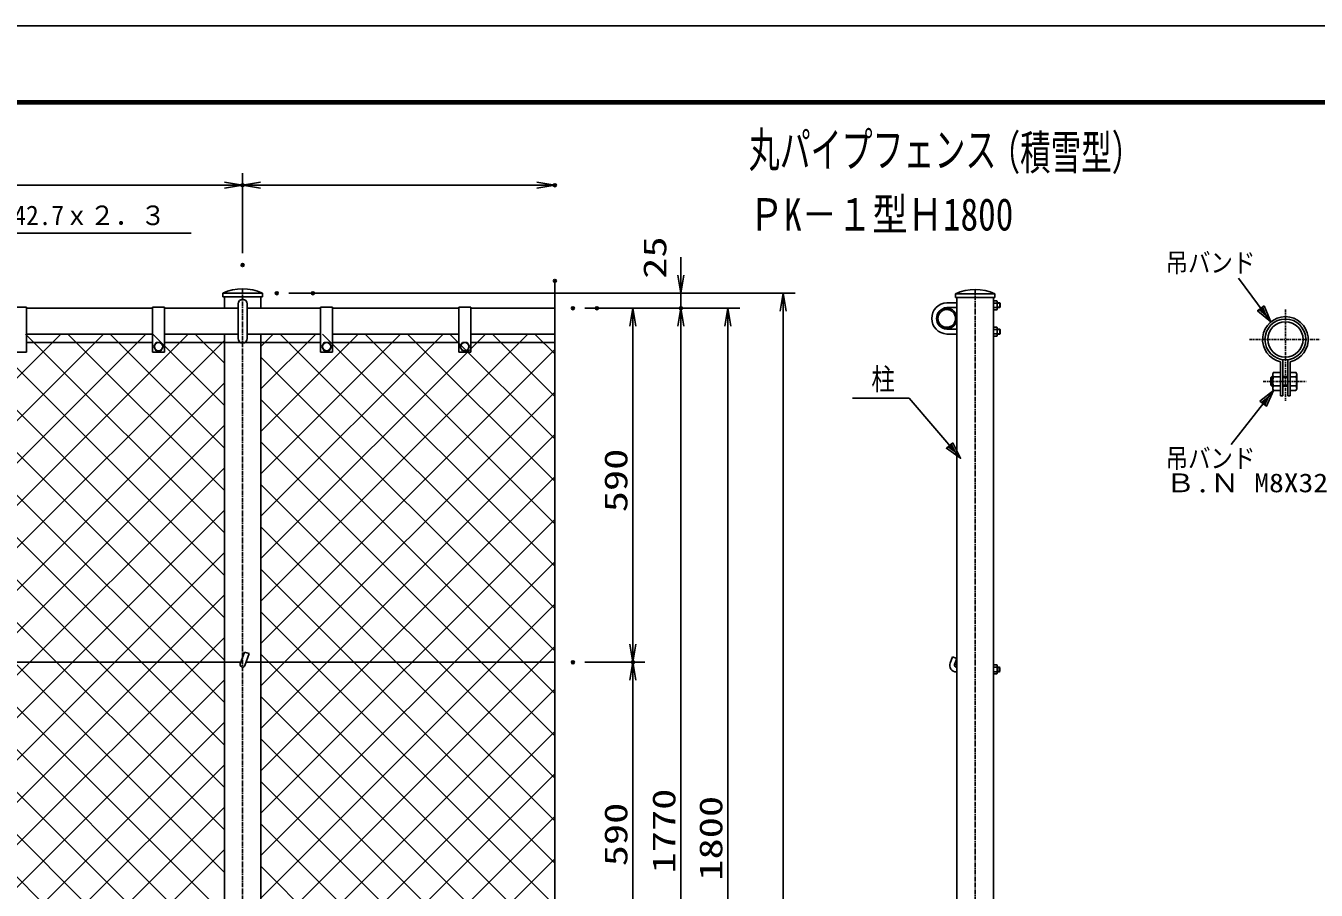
# Model space of a CAD drawing. Units: millimetres, scale not verified. Extents: x -2970 to 2970, y -2100 to 2100.
# Drawn here: x -1256 to 893, y 659 to 2100 of the extents above; entities that cross this region are included whole.
import ezdxf
from ezdxf.enums import TextEntityAlignment as Align

# ---------------------------------------------------------------- set-up
doc = ezdxf.new("R2010")
doc.units = ezdxf.units.MM
doc.header["$LTSCALE"] = 10
doc.header["$PDMODE"] = 32
doc.header["$PDSIZE"] = 5
doc.linetypes.add('USER1', pattern=[1.125, 0.75, -0.125, 0.125, -0.125])
doc.linetypes.add('USER3', pattern=[1.01, 0.5, -0.25, 0.01, -0.25])
doc.layers.add('0-0_10', color=4, linetype='Continuous')
doc.layers.add('0-5_DEFPOINTS', color=7, linetype='Continuous')
for name, color, linetype, lineweight in [('0-1_1', 7, 'Continuous', 25), ('0-2_0', 7, 'Continuous', 25), ('0-3_2', 7, 'Continuous', 25), ('0-4_EXTCNT-L', 2, 'Continuous', 25), ('0-6_WAKU', 7, 'Continuous', 25)]:
    doc.layers.add(name, color=color, linetype=linetype, lineweight=lineweight)
doc.styles.add('ＭＳ ゴシック', font='')
doc.styles.get('ＭＳ ゴシック').set_extended_font_data('MS Gothic')

# ---------------------------------------------------------------- blocks, each defined once
blk = doc.blocks.new('C61')
at = {"layer": '0-1_1', "color": 4}
for points in [[(14698.2, 37722.4), (15824.6, 38972.4), (20269.6, 38972.4)], [(14911.6, 37907), (14791.9, 37826.4), (14859.6, 37953.9)]]:
    blk.add_lwpolyline(points, dxfattribs=at)
blk.add_lwpolyline([(14937.6, 37883.6), (14698.2, 37722.4), (14833.6, 37977.3)], close=True, dxfattribs=at)
blk = doc.blocks.new('DARROWS')
at = {"layer": '0-2_0', "color": 2}
blk.add_line((0, 0), (-9.991, 0), dxfattribs=at)
blk.add_lwpolyline([(-10, -1.667), (0, 0), (-10, 1.667)], dxfattribs=at)
blk = doc.blocks.new('C60')
at = {"layer": '0-1_1', "color": 4}
blk.add_line((34816.5, 35106.8), (34824.6, 35099.4), dxfattribs=at)
blk = doc.blocks.new('X79')
at = {"layer": '0-2_0', "color": 4}
for p, q in [((14605.3, 25211.9), (25398.1, 36004.7)), ((14605.3, 24504.8), (25999.3, 35898.8)), ((18719.5, 30033.2), (24691, 36004.7)), ((25999.3, 31276.4), (21271, 36004.7)), ((21719.7, 33740.5), (23983.9, 36004.7)), ((21719.7, 34447.6), (23276.8, 36004.7)), ((25999.3, 31983.5), (21978.1, 36004.7)), ((25999.3, 32690.6), (22685.2, 36004.7)), ((25999.3, 33397.7), (23392.3, 36004.7)), ((25999.3, 34104.8), (24099.4, 36004.7)), ((25999.3, 34811.9), (24806.5, 36004.7)), ((25999.3, 35519), (25513.6, 36004.7)), ((25999.3, 24205.3), (14605.3, 35599.3)), ((14605.3, 23797.7), (25999.3, 35191.7)), ((25999.3, 23498.2), (14605.3, 34892.2)), ((25999.3, 30569.3), (21719.7, 34848.9)), ((14605.3, 23090.6), (25999.3, 34484.6)), ((25999.3, 29862.2), (21719.7, 34141.8)), ((14605.3, 22383.4), (25999.3, 33777.4)), ((25999.3, 29155.1), (21719.7, 33434.7)), ((25999.3, 24912.4), (17646.8, 33264.9)), ((25999.3, 25619.5), (18353.9, 33264.9)), ((25999.3, 26326.6), (19061, 33264.9)), ((25999.3, 27033.7), (19768.1, 33264.9)), ((25999.3, 27740.8), (20475.2, 33264.9)), ((25999.3, 28448), (21182.3, 33264.9)), ((14605.3, 21676.3), (25999.3, 33070.3)), ((14605.3, 20969.2), (25999.3, 32363.2)), ((14605.3, 20262.1), (25999.3, 31656.1)), ((14605.3, 19555), (25999.3, 30949)), ((14832, 19074.7), (25999.3, 30241.9)), ((15539.1, 19074.7), (25999.3, 29534.8)), ((16246.2, 19074.7), (25999.3, 28827.7)), ((16953.4, 19074.7), (25999.3, 28120.6)), ((17660.5, 19074.7), (25999.3, 27413.5))]:
    blk.add_line(p, q, dxfattribs=at)
blk = doc.blocks.new('X80')
at = {"layer": '0-2_0', "color": 4}
for p, q in [((26605.3, 31555), (31054.9, 36004.7)), ((26605.3, 32262.1), (30347.8, 36004.7)), ((26605.3, 32969.2), (29640.7, 36004.7)), ((26605.3, 33676.3), (28933.6, 36004.7)), ((26605.3, 34383.4), (28226.5, 36004.7)), ((26605.3, 35090.6), (27519.4, 36004.7)), ((26605.3, 35797.7), (26812.3, 36004.7)), ((31502.3, 31430.2), (26927.8, 36004.7)), ((31502.3, 32137.3), (27634.9, 36004.7)), ((31502.3, 32844.4), (28342, 36004.7)), ((31502.3, 33551.6), (29049.1, 36004.7)), ((31502.3, 34258.7), (29756.3, 36004.7)), ((31502.3, 34965.8), (30463.4, 36004.7)), ((31502.3, 35672.9), (31170.5, 36004.7)), ((26605.3, 30847.9), (31502.3, 35744.9)), ((31502.3, 30723.1), (26605.3, 35620.1)), ((26605.3, 30140.8), (31502.3, 35037.8)), ((31502.3, 30016), (26605.3, 34913)), ((26605.3, 29433.7), (31502.3, 34330.7)), ((31502.3, 29308.9), (26605.3, 34205.9)), ((26605.3, 28726.6), (31502.3, 33623.6)), ((31502.3, 28601.8), (26605.3, 33498.8)), ((26605.3, 28019.5), (31502.3, 32916.5)), ((31502.3, 27894.7), (26605.3, 32791.7)), ((26605.3, 27312.4), (31502.3, 32209.4)), ((31502.3, 27187.6), (26605.3, 32084.6)), ((26605.3, 26605.3), (31502.3, 31502.3)), ((31502.3, 26480.5), (26605.3, 31377.5)), ((26605.3, 25898.2), (31502.3, 30795.2)), ((31502.3, 25773.4), (26605.3, 30670.4)), ((26605.3, 25191.1), (31502.3, 30088.1)), ((31502.3, 25066.3), (26605.3, 29963.3)), ((26605.3, 24483.9), (31502.3, 29380.9)), ((31502.3, 24359.2), (26605.3, 29256.2)), ((26605.3, 23776.8), (31502.3, 28673.8)), ((31502.3, 23652.1), (26605.3, 28549.1)), ((26605.3, 23069.7), (31502.3, 27966.7)), ((31502.3, 22945), (26605.3, 27842)), ((26605.3, 22362.6), (31502.3, 27259.6)), ((31502.3, 22237.8), (26605.3, 27134.8))]:
    blk.add_line(p, q, dxfattribs=at)
blk = doc.blocks.new('C93')
at = {"layer": '0-1_1', "color": 4}
blk.add_line((22168.3, 18875.2), (21625.2, 19599.4), dxfattribs=at)
blk.add_lwpolyline([(22056.3, 19141.2), (22168.3, 18875.2), (21944.3, 19057.2)], close=True, dxfattribs=at)
blk.add_lwpolyline([(22028.3, 19120.2), (22084.3, 18987.2), (21972.3, 19078.2)], dxfattribs=at)
blk = doc.blocks.new('C99')
at = {"layer": '0-1_1', "color": 4}
blk.add_line((38624.6, 14842.3), (37922.4, 13942.2), dxfattribs=at)
blk.add_lwpolyline([(38397.2, 14664.6), (38624.6, 14842.3), (38507.6, 14578.4)], close=True, dxfattribs=at)
blk.add_lwpolyline([(38424.8, 14643), (38538.5, 14731.9), (38480, 14600)], dxfattribs=at)

msp = doc.modelspace()

# ---------------------------------------------------------------- linework, layer by layer
at = {"layer": '0-1_1', "color": 2}
for p, q in [((-164.5, 1684.25), (-164.5, 1714.25)), ((-164.5, 1654.25), (-164.5, 1629.25)), ((-164.5, 1599.25), (-164.5, -110.75)), ((-164.5, 1599.25), (-164.5, 1569.25)), ((-86.4, 1599.25), (-86.4, -140.75))]:
    msp.add_line(p, q, dxfattribs=at)
at = {"layer": '0-1_1', "color": 4, "linetype": 'USER1'}
for p, q in [((-894.5, 1662.25), (-894.5, -530.75)), ((325.5, 1661.25), (325.5, -530.75))]:
    msp.add_line(p, q, dxfattribs=at)
at = {"layer": '0-1_1', "color": 4}
for p, q in [((-374.5, 1674.79), (-374.5, 121.11)), ((362.26, 1637.65), (367.26, 1637.65)), ((362.26, 1630.85), (367.26, 1630.85)), ((362.26, 1593.65), (367.26, 1593.65)), ((362.26, 1586.85), (367.26, 1586.85)), ((818.11, 1513.72), (821.11, 1513.72)), ((838.11, 1513.72), (846.11, 1513.72)), ((821.11, 1500.92), (818.11, 1500.92)), ((846.11, 1500.92), (838.11, 1500.92)), ((366.3, 1030.65), (362.3, 1030.65)), ((366.3, 1023.85), (362.3, 1023.85))]:
    msp.add_line(p, q, dxfattribs=at)
at = {"layer": '0-1_1'}
for p, q in [((-861.5, 1654.25), (-927.5, 1654.25)), ((-927.5, 1654.25), (-927.5, 1648.25)), ((-861.5, 1648.25), (-927.5, 1648.25)), ((-924.8, 1648.25), (-924.8, 1629.25)), ((-902, 1636.63), (-902, 1578.75)), ((-887, 1636.63), (-887, 1578.75)), ((-864.2, 1648.25), (-864.2, 1629.25)), ((-861.5, 1654.25), (-861.5, 1648.25)), ((295.16, 1638.25), (278.16, 1638.25)), ((292.5, 1653.25), (358.5, 1653.25)), ((292.5, 1653.25), (292.5, 1647.25)), ((292.5, 1647.25), (358.5, 1647.25)), ((361.68, 1641.75), (355.76, 1641.75)), ((355.76, 1638), (361.68, 1638)), ((358.5, 1653.25), (358.5, 1647.25)), ((362.26, 1640.5), (361.68, 1641.75)), ((362.26, 1638.25), (366.66, 1638.25)), ((366.66, 1638.25), (366.66, 1630.25)), ((366.66, 1638.25), (367.26, 1637.65)), ((367.26, 1637.65), (367.26, 1630.85)), ((-1254.5, 1631.25), (-1274.5, 1631.25)), ((-1254.5, 1631.25), (-1254.5, 1556.25)), ((-1044.5, 1629.25), (-1254.5, 1629.25)), ((-1044.5, 1631.25), (-1044.5, 1556.25)), ((-1024.5, 1631.25), (-1044.5, 1631.25)), ((-1024.5, 1631.25), (-1024.5, 1556.25)), ((-902, 1629.25), (-1024.5, 1629.25)), ((-764.5, 1629.25), (-887, 1629.25)), ((-764.5, 1631.25), (-764.5, 1556.25)), ((-764.5, 1631.25), (-744.5, 1631.25)), ((-744.5, 1631.25), (-744.5, 1556.25)), ((-534.5, 1629.25), (-744.5, 1629.25)), ((-534.5, 1631.25), (-534.5, 1556.25)), ((-534.5, 1631.25), (-514.5, 1631.25)), ((-514.5, 1631.25), (-514.5, 1556.25)), ((-374.5, 1629.25), (-514.5, 1629.25)), ((295.16, 1630.25), (278.16, 1630.25)), ((355.76, 1630.5), (361.68, 1630.5)), ((362.26, 1630.25), (366.66, 1630.25)), ((367.26, 1630.85), (366.66, 1630.25)), ((295.16, 1594.25), (278.16, 1594.25)), ((361.68, 1597.75), (355.76, 1597.75)), ((355.76, 1594), (361.68, 1594)), ((362.26, 1596.5), (361.68, 1597.75)), ((362.26, 1594.25), (366.66, 1594.25)), ((366.66, 1594.25), (366.66, 1586.25)), ((366.66, 1594.25), (367.26, 1593.65)), ((367.26, 1593.65), (367.26, 1586.85)), ((-1044.5, 1586.25), (-1254.5, 1586.25)), ((-1044.5, 1572.25), (-1254.5, 1572.25)), ((-902, 1586.25), (-1024.5, 1586.25)), ((-924.8, 1572.25), (-1024.5, 1572.25)), ((-924.8, 1586.25), (-924.8, -106.75)), ((-764.5, 1572.25), (-924.8, 1572.25)), ((-764.5, 1586.25), (-887, 1586.25)), ((-864.2, 1586.25), (-864.2, -106.75)), ((-534.5, 1586.25), (-744.5, 1586.25)), ((-534.5, 1572.25), (-744.5, 1572.25)), ((-374.5, 1586.25), (-514.5, 1586.25)), ((-374.5, 1572.25), (-514.5, 1572.25)), ((295.16, 1586.25), (278.16, 1586.25)), ((355.76, 1586.5), (361.68, 1586.5)), ((362.26, 1586.25), (366.66, 1586.25)), ((366.66, 1586.25), (367.26, 1586.85)), ((-1254.5, 1556.25), (-1274.5, 1556.25)), ((-1024.5, 1556.25), (-1044.5, 1556.25)), ((-764.5, 1556.25), (-744.5, 1556.25)), ((-534.5, 1556.25), (-514.5, 1556.25)), ((838.11, 1543.56), (838.11, 1483.32)), ((846.11, 1543.56), (846.11, 1483.32)), ((850.11, 1540.17), (850.11, 1483.32)), ((818.11, 1513.72), (818.11, 1500.92)), ((821.11, 1515.32), (819.71, 1515.32)), ((834.11, 1514.81), (822.26, 1514.81)), ((834.11, 1492.32), (834.11, 1522.32)), ((846.11, 1515.32), (838.11, 1515.32)), ((846.11, 1515.32), (846.11, 1499.32)), ((850.11, 1514.82), (859.9, 1514.82)), ((861.11, 1519.66), (861.11, 1494.98)), ((821.11, 1494.82), (822.26, 1492.32)), ((834.11, 1499.83), (822.26, 1499.83)), ((822.26, 1492.32), (834.11, 1492.32)), ((838.11, 1499.32), (846.11, 1499.32)), ((850.11, 1483.32), (846.11, 1483.32)), ((859.9, 1499.82), (850.11, 1499.82)), ((859.57, 1492.32), (850.11, 1492.32)), ((861.11, 1494.98), (859.57, 1492.32)), ((-898.26, 1036.62), (-891.08, 1056.35)), ((-891.08, 1056.35), (-883.56, 1053.61)), ((-890.74, 1033.88), (-883.56, 1053.61)), ((-924.8, 1039.25), (-2088.79, 1039.25)), ((-897.3, 1039.25), (-924.8, 1039.25)), ((-374.5, 1039.25), (-888.79, 1039.25)), ((283.74, 1038.01), (287.48, 1048.29)), ((287.48, 1048.29), (295, 1045.56)), ((291.26, 1035.27), (295, 1045.56)), ((362.3, 1033.5), (362.3, 1021)), ((294.07, 1031.25), (295.2, 1031.25)), ((294.07, 1023.25), (295.2, 1023.25)), ((355.8, 1030.99), (361.72, 1030.99)), ((355.8, 1023.5), (361.72, 1023.5)), ((361.72, 1019.75), (355.8, 1019.75)), ((362.3, 1021), (361.72, 1019.75)), ((365.7, 1031.25), (362.3, 1031.25)), ((365.7, 1023.25), (362.3, 1023.25)), ((365.7, 1031.25), (365.7, 1023.25)), ((366.3, 1030.65), (365.7, 1031.25)), ((366.3, 1023.85), (365.7, 1023.25)), ((366.3, 1030.65), (366.3, 1023.85))]:
    msp.add_line(p, q, dxfattribs=at)
at = {"layer": '0-1_1', "color": 1}
for p, q in [((-817.5, 1654.25), (-144.5, 1654.25)), ((-324.5, 1629.25), (-144.5, 1629.25)), ((-284.5, 1629.25), (-144.5, 1629.25)), ((-284.5, 1629.25), (-66.4, 1629.25))]:
    msp.add_line(p, q, dxfattribs=at)
at = {"layer": '0-1_1', "color": 4, "linetype": 'USER3'}
for p, q in [((842.11, 1627.32), (842.11, 1475.01)), ((782.11, 1577.32), (902.11, 1577.32)), ((805.23, 1507.32), (876.83, 1507.32))]:
    msp.add_line(p, q, dxfattribs=at)
at = {"layer": '0-1_1'}
for points in [[(295.2, 1647.25), (295.2, -170.75), (295.2, -530.75)], [(362.26, 1640.5), (362.26, 1628), (361.68, 1626.75), (355.76, 1626.75)], [(355.8, 1647.25), (355.8, -170.75), (355.8, -530.75)], [(362.26, 1596.5), (362.26, 1584), (361.68, 1582.75), (355.76, 1582.75)], [(834.11, 1540.17), (834.11, 1483.32), (838.11, 1483.32)], [(819.71, 1499.32), (819.71, 1515.32), (818.11, 1513.72)], [(821.11, 1494.82), (821.11, 1519.82), (822.26, 1522.32), (834.11, 1522.32)], [(850.11, 1522.32), (859.57, 1522.32), (861.11, 1519.66)], [(818.11, 1500.92), (819.71, 1499.32), (821.11, 1499.32)], [(362.3, 1033.5), (361.72, 1034.75), (355.8, 1034.75)]]:
    msp.add_lwpolyline(points, dxfattribs=at)
at = {"layer": '0-1_1', "color": 4}
for points in [[(301.2, 1379.21), (215.5, 1479.25), (121, 1479.25)], [(285.64, 1402.75), (292.09, 1389.85), (280.32, 1398.2)]]:
    msp.add_lwpolyline(points, dxfattribs=at)
msp.add_lwpolyline([(288.3, 1405.03), (301.2, 1379.21), (277.66, 1395.92)], close=True, dxfattribs=at)
at = {"layer": '0-1_1'}
for centre, radius in [((278.16, 1612.25), 17), ((278.16, 1612.25), 14.7), ((842.11, 1577.32), 34), ((842.11, 1577.32), 29.4), ((293.2, 1034.25), 2)]:
    msp.add_circle(centre, radius, dxfattribs=at)
for centre, radius, start, end in [((-894.5, 1636.63), 7.5, 0, 180), ((279.16, 1612.25), 26, 92.20422, 267.79578), ((349.81, 1634.25), 12.45, 342.48083, 17.5195), ((356.55, 1640.5), 5.71, 334.0202, 0), ((279.16, 1612.25), 18, 93.18472, 266.81528), ((356.55, 1628), 5.71, 0, 25.97979), ((842.11, 1577.32), 38, 282.15329, 257.84705), ((349.81, 1590.25), 12.45, 342.48083, 17.5195), ((356.55, 1596.5), 5.71, 334.0202, 0), ((-894.5, 1578.75), 7.5, 180, 0), ((356.55, 1584), 5.71, 0, 25.97979), ((832.53, 1519.82), 11.43, 179.99992, 205.98035), ((846, 1507.32), 24.9, 162.48149, 197.51962), ((837.34, 1522.99), 24, 340.09109, 352.02023), ((837.11, 1507.32), 24, 341.79004, 18.20996), ((832.53, 1494.82), 11.43, 154.02034, 179.99992), ((837.34, 1491.65), 24, 7.97977, 19.9089), ((-894.5, 1035.25), 4, 159.99965, 339.99972), ((294.07, 1034.25), 11, 160.00017, 270), ((294.07, 1034.25), 3, 160.00017, 270), ((356.58, 1033.5), 5.71, 334.0199, 0), ((349.85, 1027.25), 12.45, 342.48373, 17.51709), ((356.58, 1021), 5.71, 0, 25.9799)]:
    msp.add_arc(centre, radius, start, end, dxfattribs=at)
at = {"layer": '0-3_2'}
for p, q in [((-1038.5, 1572.18), (-1042.5, 1565.25)), ((-1030.5, 1572.18), (-1038.5, 1572.18)), ((-1026.5, 1565.25), (-1030.5, 1572.18)), ((-532.5, 1565.25), (-528.5, 1572.18)), ((-528.5, 1572.18), (-520.5, 1572.18)), ((-520.5, 1572.18), (-516.5, 1565.25)), ((-1042.5, 1565.25), (-1038.5, 1558.32)), ((-1038.5, 1558.32), (-1030.5, 1558.32)), ((-1030.5, 1558.32), (-1026.5, 1565.25)), ((-528.5, 1558.32), (-532.5, 1565.25)), ((-520.5, 1558.32), (-528.5, 1558.32)), ((-516.5, 1565.25), (-520.5, 1558.32))]:
    msp.add_line(p, q, dxfattribs=at)
msp.add_lwpolyline([(-762.5, 1565.25), (-758.5, 1572.18), (-750.5, 1572.18), (-746.5, 1565.25), (-750.5, 1558.32), (-758.5, 1558.32)], close=True, dxfattribs=at)
for centre in [(-1034.5, 1565.25), (-754.5, 1565.25), (-524.5, 1565.25)]:
    msp.add_circle(centre, 6.93, dxfattribs=at)
at = {"layer": '0-4_EXTCNT-L', "color": 1}
for p, q in [((-894.5, 1721.25), (-894.5, 1854.25)), ((-894.5, 1721.25), (-894.5, 1854.25)), ((-757.5, 1654.25), (25.72, 1654.25)), ((-324.5, 1629.25), (-224.5, 1629.25)), ((-324.5, 1039.25), (-224.5, 1039.25)), ((-324.5, 1039.25), (-224.5, 1039.25))]:
    msp.add_line(p, q, dxfattribs=at)
at = {"layer": '0-4_EXTCNT-L'}
for p, q in [((-2064.5, 1834.25), (-924.5, 1834.25)), ((-864.5, 1834.25), (-404.5, 1834.25)), ((5.72, 1624.25), (5.72, -500.75)), ((-244.5, 1599.25), (-244.5, 1069.25)), ((-244.5, 1009.25), (-244.5, 479.25))]:
    msp.add_line(p, q, dxfattribs=at)
at = {"layer": '0-4_EXTCNT-L', "color": 7}
msp.add_arc((-894.5, 1583.99), 77.62, 64.84082, 115.15918, dxfattribs=at)
at = {"layer": '0-4_EXTCNT-L', "color": 4}
msp.add_arc((325.5, 1580.77), 79.63, 65.51816, 114.48184, dxfattribs=at)
at = {"layer": '0-5_DEFPOINTS'}
for p in [(-894.5, 1834.25), (-374.5, 1834.25), (-894.5, 1701.25), (-374.5, 1674.79), (-837.5, 1654.25), (-777.5, 1654.25), (-344.5, 1629.25), (-304.5, 1629.25), (-164.5, 1629.25), (-344.5, 1039.25), (-244.5, 1039.25)]:
    msp.add_point(p, dxfattribs=at)
at = {"layer": '0-6_WAKU', "color": 3}
msp.add_lwpolyline([(-2970, 2100), (2970, 2100), (2970, -2100), (-2970, -2100)], close=True, dxfattribs=at)
at = {"layer": '0-6_WAKU'}
for points in [[(-2770, 1975), (2770, 1975), (2770, -1975), (-2770, -1975)], [(-2768.75, 1973.75), (2768.75, 1973.75), (2768.75, -1973.75), (-2768.75, -1973.75)], [(-2767.5, 1972.5), (2767.5, 1972.5), (2767.5, -1972.5), (-2767.5, -1972.5)], [(-2766.25, 1971.25), (2766.25, 1971.25), (2766.25, -1971.25), (-2766.25, -1971.25)], [(-2765, 1970), (2765, 1970), (2765, -1970), (-2765, -1970)]]:
    msp.add_lwpolyline(points, close=True, dxfattribs=at)

# ---------------------------------------------------------------- block references
at = {"layer": '0-1_1', "xscale": 3, "yscale": 3}
for p, rotation in [((-164.5, 1654.25), 270), ((-164.5, 1629.25), 90), ((-164.5, 1629.25), 90), ((-86.4, 1629.25), 90)]:
    msp.add_blockref('DARROWS', p, dxfattribs=dict(at, rotation=rotation))
at = {"layer": '0-2_0', "xscale": 0.1, "yscale": 0.1}
for name, p in [('C61', (-3006.96, -2143)), ('C93', (-1398.72, -280.73)), ('C99', (-3040.2, 8.09)), ('C60', (-3856.96, -2448))]:
    msp.add_blockref(name, p, dxfattribs=at)
at = {"layer": '0-4_EXTCNT-L'}
for name, p, xscale, yscale in [('DARROWS', (-894.5, 1834.25), 3, 3), ('DARROWS', (-374.5, 1834.25), 3, 3), ('X79', (-3524.73, -2014.22), 0.1, 0.1), ('X80', (-3524.73, -2014.22), 0.1, 0.1)]:
    msp.add_blockref(name, p, dxfattribs=dict(at, xscale=xscale, yscale=yscale))
at = {"layer": '0-4_EXTCNT-L', "xscale": 3, "yscale": 3}
for p, rotation in [((-894.5, 1834.25), 180), ((5.72, 1654.25), 90), ((-244.5, 1629.25), 90), ((-244.5, 1039.25), 270), ((-244.5, 1039.25), 90)]:
    msp.add_blockref('DARROWS', p, dxfattribs=dict(at, rotation=rotation))

# ---------------------------------------------------------------- texts
at = {"layer": '0-0_10', "style": 'ＭＳ ゴシック'}
for s, height, width, p in [('丸パイプフェンス', 58.14, 0.65, (-51.53, 1846.84)), ('（積雪型）', 57.33, 0.65, (349.59, 1843.06)), ('ＰK－１型Ｈ1800', 53.88, 0.8, (-51.53, 1742.66))]:
    msp.add_text(s, height=height, dxfattribs=dict(at, width=width)).set_placement(p, align=Align.BOTTOM_LEFT)
at = {"layer": '0-1_1', "color": 4, "style": 'ＭＳ ゴシック'}
for s, height, width, p in [('胴縁φ42.7ｘ２．３', 32.68, 0.95, (-1393, 1757.96)), ('吊バンド', 32.21, 0.85, (642.71, 1679.36)), ('柱', 36.08, 0.8, (152.5, 1482.31)), ('吊バンド', 32.21, 0.85, (642.71, 1353.33)), ('Ｂ.Ｎ M8X32', 31.4, 1.15, (642.71, 1313.13))]:
    msp.add_text(s, height=height, dxfattribs=dict(at, width=width)).set_placement(p, align=Align.BOTTOM_LEFT)
at = {"layer": '0-1_1', "color": 3, "style": 'ＭＳ ゴシック', "width": 1.35}
for s, p in [('25', (-177.28, 1678.3)), ('1770', (-162.1, 687.25)), ('1800', (-84, 675.25))]:
    msp.add_text(s, height=38.49, rotation=90, dxfattribs=at).set_placement(p, align=Align.BOTTOM_LEFT)
at = {"layer": '0-4_EXTCNT-L', "color": 3, "style": 'ＭＳ ゴシック', "width": 1.35}
for p in [(-242.1, 1289.25), (-242.1, 699.25)]:
    msp.add_text('590', height=38.49, rotation=90, dxfattribs=at).set_placement(p, align=Align.BOTTOM_LEFT)

doc.saveas('drawing.dxf')
